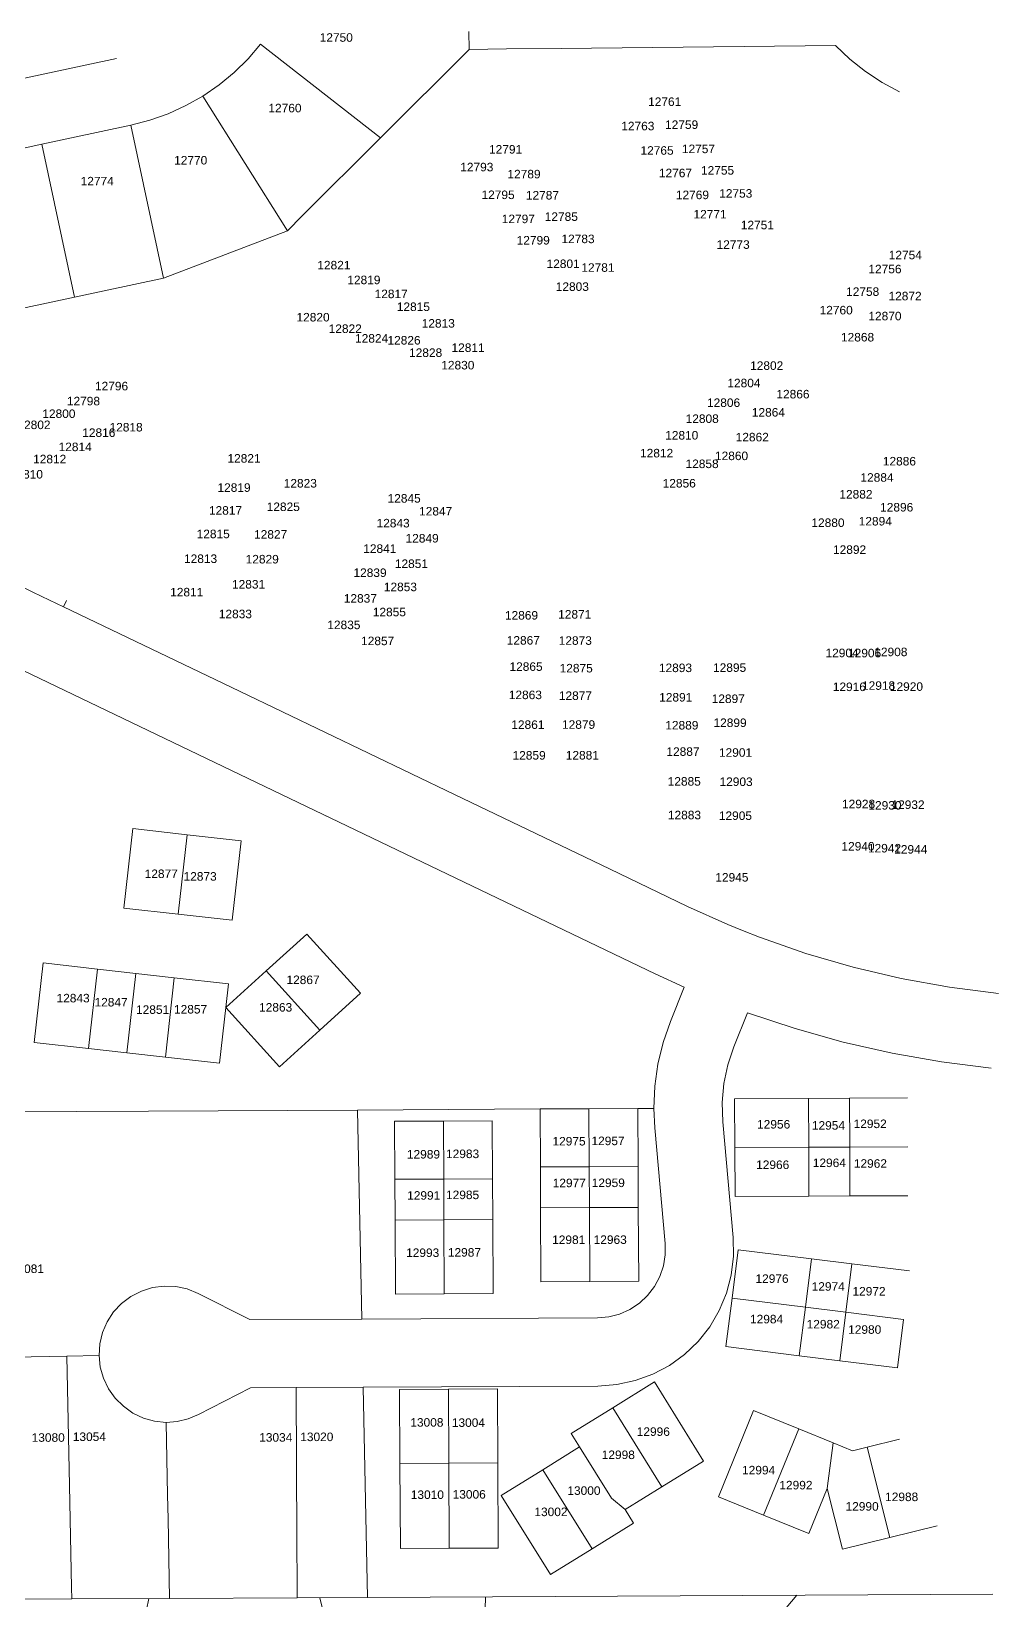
# Model space of a CAD drawing. Header units: feet. Extents: x 865220 to 2843873, y -2240498 to 972474.
# Drawn here: x 2840173 to 2841024, y 971089 to 972469 of the extents above; entities that cross this region are included whole.
import ezdxf
from ezdxf.enums import TextEntityAlignment as Align

# ---------------------------------------------------------------- set-up
doc = ezdxf.new("R2010")
doc.units = ezdxf.units.FT
doc.header["$LTSCALE"] = 0.015
doc.header["$MEASUREMENT"] = 0
doc.layers.add('Dakota County Addresses', color=7, linetype='Continuous', lineweight=5)
doc.layers.add('Dakota County Parcels', color=7, linetype='Continuous', lineweight=5)
doc.styles.add('Dimensions 100', font='arial.ttf')

# ---------------------------------------------------------------- blocks, each defined once
blk = doc.blocks.new('ACMAP_ANN_TEMPLATE_Dakota County Addresses')
at = {"layer": 'Dakota County Addresses', "style": 'Dimensions 100'}
blk.add_attdef('DakotaCountyAddress', text='', height=50, dxfattribs=at).set_placement((0, 0), align=Align.CENTER)

msp = doc.modelspace()

# ---------------------------------------------------------------- linework, layer by layer
at = {"layer": 'Dakota County Parcels', "lineweight": 5}
for p, q in [((2840558.2, 972453.5), (2840557.9, 972469.3)), ((2840374.8, 972458.2), (2840480.3, 972375.7)), ((2840480.3, 972375.7), (2840558.2, 972453.5)), ((2840558.2, 972453.5), (2840590.9, 972453.9)), ((2840590.9, 972453.9), (2840639, 972454.4)), ((2840639, 972454.4), (2840880.3, 972456.9)), ((2840143.7, 972423.1), (2840221.9, 972439.8)), ((2840221.9, 972439.8), (2840248.1, 972445.4)), ((2840324, 972412.4), (2840398.3, 972293.8)), ((2840182.4, 972370), (2840260.6, 972386.8)), ((2840260.6, 972386.8), (2840289.4, 972252.3)), ((2840104.2, 972353.2), (2840182.4, 972370)), ((2840182.4, 972370), (2840211.2, 972235.5)), ((2840411.4, 972306.9), (2840480.3, 972375.7)), ((2840289.4, 972252.3), (2840398.3, 972293.8)), ((2840398.3, 972293.8), (2840411.4, 972306.9)), ((2840211.2, 972235.5), (2840289.4, 972252.3)), ((2840133, 972218.8), (2840211.2, 972235.5)), ((2840145.4, 971990), (2840174.5, 971976)), ((2840201.5, 971963), (2840204.2, 971968.6)), ((2840201.5, 971963), (2840356.3, 971888.7)), ((2840116.8, 971930.5), (2840721.7, 971640)), ((2840356.3, 971888.7), (2840545.2, 971798)), ((2840545.2, 971798), (2840681.6, 971732.5)), ((2840254.5, 971698), (2840262.4, 971767.9)), ((2840262.4, 971767.9), (2840310.1, 971762.5)), ((2840302.2, 971692.6), (2840310.1, 971762.5)), ((2840310.1, 971762.5), (2840357.8, 971757.1)), ((2840349.9, 971687.2), (2840357.8, 971757.1)), ((2840681.6, 971732.5), (2840750.3, 971699.5)), ((2840254.5, 971698), (2840302.2, 971692.6)), ((2840302.2, 971692.6), (2840349.9, 971687.2)), ((2840750.3, 971699.5), (2840785.5, 971683.6)), ((2840379.7, 971642.7), (2840415.3, 971675)), ((2840415.3, 971675), (2840462.6, 971623)), ((2840175.7, 971579.8), (2840183.6, 971649.7)), ((2840183.6, 971649.7), (2840231.3, 971644.3)), ((2840223.4, 971574.4), (2840231.3, 971644.3)), ((2840231.3, 971644.3), (2840265.1, 971640.5)), ((2840257.2, 971570.6), (2840265.1, 971640.5)), ((2840265.1, 971640.5), (2840298.9, 971636.6)), ((2840291, 971566.8), (2840298.9, 971636.6)), ((2840298.9, 971636.6), (2840346.6, 971631.2)), ((2840344.2, 971610.5), (2840379.7, 971642.7)), ((2840344.2, 971610.5), (2840346.6, 971631.2)), ((2840379.7, 971642.7), (2840427, 971590.7)), ((2840721.7, 971640), (2840747.2, 971628.3)), ((2840427, 971590.7), (2840462.6, 971623)), ((2840735.2, 971598.3), (2840747.2, 971628.3)), ((2840338.7, 971561.4), (2840344.2, 971610.5)), ((2840344.2, 971610.5), (2840391.5, 971558.4)), ((2840790.9, 971576), (2840802.9, 971605.9)), ((2840391.5, 971558.4), (2840427, 971590.7)), ((2840175.7, 971579.8), (2840223.4, 971574.4)), ((2840223.4, 971574.4), (2840257.2, 971570.6)), ((2840257.2, 971570.6), (2840291, 971566.8)), ((2840291, 971566.8), (2840338.7, 971561.4)), ((2840460.1, 971520.3), (2840620.5, 971521.2)), ((2840620.5, 971521.2), (2840663.5, 971521.4)), ((2840620.8, 971470.2), (2840620.5, 971521.2)), ((2840663.5, 971521.4), (2840706.5, 971521.6)), ((2840663.7, 971470.4), (2840663.5, 971521.4)), ((2840706.5, 971521.6), (2840720.6, 971521.7)), ((2840706.7, 971470.6), (2840706.5, 971521.6)), ((2840720.6, 971521.7), (2840721.4, 971504.7)), ((2840791.6, 971530.2), (2840856.6, 971530.5)), ((2840791.8, 971487.2), (2840791.6, 971530.2)), ((2840856.6, 971530.5), (2840892.6, 971530.7)), ((2840856.8, 971487.5), (2840856.6, 971530.5)), ((2840892.6, 971530.7), (2840943.6, 971530.9)), ((2840892.8, 971487.7), (2840892.6, 971530.7)), ((2840463.9, 971336.4), (2840460.1, 971520.3)), ((2840492.6, 971510.4), (2840535.5, 971510.6)), ((2840492.8, 971459.4), (2840492.6, 971510.4)), ((2840535.5, 971510.6), (2840578.5, 971510.8)), ((2840535.8, 971459.6), (2840535.5, 971510.6)), ((2840578.8, 971459.8), (2840578.5, 971510.8)), ((2840790.3, 971408.1), (2840781.2, 971510)), ((2840730.5, 971402.8), (2840721.4, 971504.7)), ((2840721.4, 971504.7), (2840721.4, 971504.7)), ((2840791.8, 971487.2), (2840856.8, 971487.5)), ((2840792, 971444.2), (2840791.8, 971487.2)), ((2840856.8, 971487.5), (2840892.8, 971487.7)), ((2840857, 971444.5), (2840856.8, 971487.5)), ((2840892.8, 971487.7), (2840943.8, 971487.9)), ((2840893, 971444.7), (2840892.8, 971487.7)), ((2840620.8, 971470.2), (2840663.7, 971470.4)), ((2840620.9, 971434.2), (2840620.8, 971470.2)), ((2840663.7, 971470.4), (2840706.7, 971470.6)), ((2840663.9, 971434.4), (2840663.7, 971470.4)), ((2840706.9, 971434.6), (2840706.7, 971470.6)), ((2840492.8, 971459.4), (2840535.8, 971459.6)), ((2840493, 971423.4), (2840492.8, 971459.4)), ((2840535.8, 971459.6), (2840578.8, 971459.8)), ((2840536, 971423.6), (2840535.8, 971459.6)), ((2840579, 971423.9), (2840578.8, 971459.8)), ((2840792, 971444.2), (2840857, 971444.5)), ((2840857, 971444.5), (2840893, 971444.7)), ((2840893, 971444.7), (2840944, 971444.9)), ((2840536, 971423.6), (2840579, 971423.9)), ((2840579.3, 971358.9), (2840579, 971423.9)), ((2840620.9, 971434.2), (2840663.9, 971434.4)), ((2840621.3, 971369.2), (2840620.9, 971434.2)), ((2840663.9, 971434.4), (2840706.9, 971434.6)), ((2840664.3, 971369.4), (2840663.9, 971434.4)), ((2840707.3, 971369.6), (2840706.9, 971434.6)), ((2840493, 971423.4), (2840536, 971423.6)), ((2840493.3, 971358.4), (2840493, 971423.4)), ((2840536.3, 971358.6), (2840536, 971423.6)), ((2840789.3, 971354.7), (2840794.6, 971397.4)), ((2840794.6, 971397.4), (2840859.1, 971389.4)), ((2840853.8, 971346.8), (2840859.1, 971389.4)), ((2840859.1, 971389.4), (2840894.8, 971385)), ((2840889.5, 971342.3), (2840894.8, 971385)), ((2840894.8, 971385), (2840945.4, 971378.8)), ((2840621.3, 971369.2), (2840664.3, 971369.4)), ((2840664.3, 971369.4), (2840707.3, 971369.6)), ((2840319.8, 971359), (2840365.4, 971335.9)), ((2840493.3, 971358.4), (2840536.3, 971358.6)), ((2840536.3, 971358.6), (2840579.3, 971358.9)), ((2840784, 971312.1), (2840789.3, 971354.7)), ((2840789.3, 971354.7), (2840853.8, 971346.8)), ((2840848.5, 971304.1), (2840853.8, 971346.8)), ((2840853.8, 971346.8), (2840889.5, 971342.3)), ((2840884.2, 971299.7), (2840889.5, 971342.3)), ((2840889.5, 971342.3), (2840940.1, 971336.1)), ((2840365.4, 971335.9), (2840463.9, 971336.4)), ((2840671.1, 971337.4), (2840463.9, 971336.4)), ((2840940.1, 971336.1), (2840934.9, 971293.4)), ((2840157.5, 971302.8), (2840204.5, 971303.7)), ((2840232.7, 971304.3), (2840204.5, 971303.7)), ((2840848.5, 971304.1), (2840784, 971312.1)), ((2840884.2, 971299.7), (2840848.5, 971304.1)), ((2840934.9, 971293.4), (2840884.2, 971299.7)), ((2840320.3, 971252.3), (2840365.8, 971275.9)), ((2840365.8, 971275.9), (2840405.9, 971276.1)), ((2840405.9, 971276.1), (2840465.1, 971276.4)), ((2840465.1, 971276.4), (2840671.4, 971277.4)), ((2840468.8, 971091.5), (2840465.1, 971276.4)), ((2840497, 971274.4), (2840540, 971274.7)), ((2840497.3, 971209.4), (2840497, 971274.4)), ((2840540, 971274.7), (2840583, 971274.9)), ((2840540.3, 971209.7), (2840540, 971274.7)), ((2840583.3, 971209.9), (2840583, 971274.9)), ((2840684.4, 971258.4), (2840721, 971281.1)), ((2840764.2, 971211.4), (2840721, 971281.1)), ((2840647.9, 971235.8), (2840684.4, 971258.4)), ((2840684.4, 971258.4), (2840727.6, 971188.7)), ((2840808.1, 971255.9), (2840777.3, 971180)), ((2840848, 971239.8), (2840808.1, 971255.9)), ((2840647.9, 971235.8), (2840655.3, 971223.9)), ((2840848, 971239.8), (2840817.1, 971163.8)), ((2840878.2, 971227.5), (2840848, 971239.8)), ((2840936.7, 971230.8), (2840908.3, 971223.7)), ((2840655.3, 971223.9), (2840623, 971203.8)), ((2840655.3, 971223.9), (2840683.2, 971178.8)), ((2840873.1, 971187.3), (2840878.2, 971227.5)), ((2840895.4, 971220.5), (2840878.2, 971227.5)), ((2840908.3, 971223.7), (2840895.4, 971220.5)), ((2840908.3, 971223.7), (2840928.1, 971144.1)), ((2840497.3, 971209.4), (2840540.3, 971209.7)), ((2840497.7, 971134.5), (2840497.3, 971209.4)), ((2840540.3, 971209.7), (2840583.3, 971209.9)), ((2840540.7, 971134.7), (2840540.3, 971209.7)), ((2840583.7, 971134.9), (2840583.3, 971209.9)), ((2840586.4, 971181.2), (2840623, 971203.8)), ((2840623, 971203.8), (2840666.2, 971134.2)), ((2840727.6, 971188.7), (2840764.2, 971211.4)), ((2840586.4, 971181.2), (2840629.6, 971111.5)), ((2840683.2, 971178.8), (2840695.3, 971168.7)), ((2840727.6, 971188.7), (2840695.3, 971168.7)), ((2840777.3, 971180), (2840817.1, 971163.8)), ((2840857, 971147.6), (2840873.1, 971187.3)), ((2840873.1, 971187.3), (2840886.4, 971133.8)), ((2840702.7, 971156.8), (2840695.3, 971168.7)), ((2840817.1, 971163.8), (2840857, 971147.6)), ((2840666.2, 971134.2), (2840702.7, 971156.8)), ((2840928.1, 971144.1), (2840969.8, 971154.5)), ((2840497.7, 971134.5), (2840540.7, 971134.7)), ((2840540.7, 971134.7), (2840583.7, 971134.9)), ((2840629.6, 971111.5), (2840666.2, 971134.2)), ((2840886.4, 971133.8), (2840928.1, 971144.1)), ((2840468.8, 971091.5), (2841018.6, 971094.3)), ((2840161.8, 971089.9), (2840208.8, 971090.1)), ((2840208.8, 971090.1), (2840294.8, 971090.6)), ((2840276.4, 971090.5), (2840272.3, 971070.7)), ((2840294.8, 971090.6), (2840406.8, 971091.1)), ((2840406.8, 971091.1), (2840468.8, 971091.5))]:
    msp.add_line(p, q, dxfattribs=at)
for points in [[(2840324, 972412.4), (2840338.2, 972422.2), (2840351.4, 972433.1), (2840363.7, 972445.2), (2840374.8, 972458.2)], [(2840880.3, 972456.9), (2840893, 972444.9), (2840906.7, 972434), (2840921.3, 972424.4), (2840936.7, 972416)], [(2840260.6, 972386.8), (2840277.3, 972391.1), (2840293.5, 972396.8), (2840309.1, 972404), (2840324, 972412.4)], [(2840174.5, 971976), (2840189.1, 971969), (2840201.5, 971963)], [(2840785.5, 971683.6), (2840798.4, 971678.3), (2840813.4, 971672.4)], [(2840813.4, 971672.4), (2840854.3, 971658.1), (2840895.9, 971645.9), (2840938.1, 971636), (2840980.7, 971628.3), (2841023.7, 971622.8)], [(2840802.9, 971605.9), (2840844.7, 971591.9), (2840887.1, 971580), (2840930, 971570.2), (2840973.4, 971562.6), (2841017.2, 971557.1)], [(2840735.2, 971598.3), (2840728.8, 971579.8), (2840724.2, 971560.7), (2840721.5, 971541.3), (2840720.6, 971521.7)], [(2840790.9, 971576), (2840785.6, 971560), (2840782.1, 971543.6), (2840780.7, 971526.8), (2840781.2, 971510)], [(2840149.1, 971518.7), (2840276.1, 971519.4), (2840460.1, 971520.3)], [(2840730.5, 971402.8), (2840730.6, 971392.8), (2840729, 971383.1), (2840725.8, 971373.7), (2840721.2, 971364.9), (2840715.1, 971357.1), (2840707.9, 971350.3), (2840699.6, 971344.8), (2840690.5, 971340.8), (2840680.9, 971338.3), (2840671.1, 971337.4)], [(2840790.3, 971408.1), (2840790.6, 971391.6), (2840788.7, 971375.1), (2840784.5, 971359.2), (2840778.1, 971343.9), (2840769.8, 971329.6), (2840759.5, 971316.7), (2840747.6, 971305.2), (2840734.2, 971295.6), (2840719.6, 971287.8), (2840704, 971282.2), (2840687.9, 971278.7), (2840671.4, 971277.4)], [(2840319.8, 971359), (2840310.2, 971362.9), (2840300.2, 971365), (2840289.9, 971365.4), (2840279.7, 971364.1), (2840269.9, 971361), (2840260.7, 971356.3), (2840252.5, 971350.1), (2840245.5, 971342.6), (2840239.9, 971334), (2840235.8, 971324.6), (2840233.3, 971314.6), (2840232.7, 971304.3)], [(2840208.8, 971090.1), (2840208.6, 971100.1), (2840206.8, 971189.8), (2840204.5, 971303.7)], [(2840232.7, 971304.3), (2840233.7, 971294.1), (2840236.5, 971284.3), (2840240.9, 971275.1), (2840246.8, 971266.8), (2840254.1, 971259.6), (2840262.4, 971253.7), (2840271.7, 971249.3), (2840281.5, 971246.6), (2840291.7, 971245.5)], [(2840406.8, 971091.1), (2840406.8, 971101.1), (2840406.5, 971142), (2840405.9, 971276.1)], [(2840291.7, 971245.5), (2840301.5, 971246.2), (2840311.2, 971248.5), (2840320.3, 971252.3)], [(2840294.8, 971090.6), (2840293.4, 971160.5), (2840293, 971181.3), (2840291.7, 971245.5)], [(2840613.4, 970816.3), (2840683.4, 970899.6), (2840846.3, 971093.4)], [(2840427, 971091.2), (2840468.8, 970921.1), (2840492.9, 970823.2)], [(2840572.5, 971092), (2840568.3, 970938), (2840565.4, 970830.9)]]:
    msp.add_lwpolyline(points, dxfattribs=at)

# ---------------------------------------------------------------- block references
at = {"layer": 'Dakota County Addresses', "lineweight": 5, "xscale": 0.15, "yscale": 0.15, "zscale": 0.15}
for p, values in [((2840441.3, 972460.2), {'DakotaCountyAddress': '12750'}), ((2840396.2, 972398.1), {'DakotaCountyAddress': '12760'}), ((2840730.1, 972403.7), {'DakotaCountyAddress': '12761'}), ((2840745, 972383.5), {'DakotaCountyAddress': '12759'}), ((2840706.5, 972382.3), {'DakotaCountyAddress': '12763'}), ((2840590.2, 972361.8), {'DakotaCountyAddress': '12791'}), ((2840723.4, 972360.8), {'DakotaCountyAddress': '12765'}), ((2840759.8, 972362.2), {'DakotaCountyAddress': '12757'}), ((2840313.3, 972352.2), {'DakotaCountyAddress': '12770'}), ((2840564.9, 972346.2), {'DakotaCountyAddress': '12793'}), ((2840776.6, 972343.3), {'DakotaCountyAddress': '12755'}), ((2840231.1, 972333.8), {'DakotaCountyAddress': '12774'}), ((2840606.4, 972340), {'DakotaCountyAddress': '12789'}), ((2840739.6, 972341), {'DakotaCountyAddress': '12767'}), ((2840583.6, 972321.8), {'DakotaCountyAddress': '12795'}), ((2840622.6, 972321.4), {'DakotaCountyAddress': '12787'}), ((2840754.5, 972321.7), {'DakotaCountyAddress': '12769'}), ((2840792.6, 972323), {'DakotaCountyAddress': '12753'}), ((2840601.4, 972300.6), {'DakotaCountyAddress': '12797'}), ((2840639.2, 972302.6), {'DakotaCountyAddress': '12785'}), ((2840770, 972304.7), {'DakotaCountyAddress': '12771'}), ((2840811.6, 972295.2), {'DakotaCountyAddress': '12751'}), ((2840614.5, 972281.8), {'DakotaCountyAddress': '12799'}), ((2840653.9, 972283), {'DakotaCountyAddress': '12783'}), ((2840790.3, 972278), {'DakotaCountyAddress': '12773'}), ((2840439.2, 972259.9), {'DakotaCountyAddress': '12821'}), ((2840640.8, 972261.1), {'DakotaCountyAddress': '12801'}), ((2840941.7, 972268.8), {'DakotaCountyAddress': '12754'}), ((2840465.6, 972246.9), {'DakotaCountyAddress': '12819'}), ((2840671.4, 972257.8), {'DakotaCountyAddress': '12781'}), ((2840923.8, 972256.5), {'DakotaCountyAddress': '12756'}), ((2840489.6, 972234.6), {'DakotaCountyAddress': '12817'}), ((2840648.9, 972241), {'DakotaCountyAddress': '12803'}), ((2840904.2, 972236.6), {'DakotaCountyAddress': '12758'}), ((2840941.5, 972232.7), {'DakotaCountyAddress': '12872'}), ((2840509.1, 972223.3), {'DakotaCountyAddress': '12815'}), ((2840880.9, 972220.3), {'DakotaCountyAddress': '12760'}), ((2840420.9, 972214.1), {'DakotaCountyAddress': '12820'}), ((2840449.2, 972204), {'DakotaCountyAddress': '12822'}), ((2840531, 972208.7), {'DakotaCountyAddress': '12813'}), ((2840923.8, 972215.1), {'DakotaCountyAddress': '12870'}), ((2840472.4, 972195.5), {'DakotaCountyAddress': '12824'}), ((2840500.9, 972193.8), {'DakotaCountyAddress': '12826'}), ((2840899.7, 972196.5), {'DakotaCountyAddress': '12868'}), ((2840519.9, 972182.9), {'DakotaCountyAddress': '12828'}), ((2840557.2, 972187.3), {'DakotaCountyAddress': '12811'}), ((2840548.2, 972171.9), {'DakotaCountyAddress': '12830'}), ((2840819.8, 972171.5), {'DakotaCountyAddress': '12802'}), ((2840243.7, 972153.5), {'DakotaCountyAddress': '12796'}), ((2840799.8, 972156.2), {'DakotaCountyAddress': '12804'}), ((2840219, 972140.3), {'DakotaCountyAddress': '12798'}), ((2840781.9, 972138.9), {'DakotaCountyAddress': '12806'}), ((2840842.9, 972146.4), {'DakotaCountyAddress': '12866'}), ((2840197.4, 972129.2), {'DakotaCountyAddress': '12800'}), ((2840763.1, 972124.8), {'DakotaCountyAddress': '12808'}), ((2840821.3, 972130.4), {'DakotaCountyAddress': '12864'}), ((2840175.5, 972119.4), {'DakotaCountyAddress': '12802'}), ((2840232.5, 972112.5), {'DakotaCountyAddress': '12816'}), ((2840256.5, 972117.3), {'DakotaCountyAddress': '12818'}), ((2840745.1, 972110.2), {'DakotaCountyAddress': '12810'}), ((2840807.1, 972108.6), {'DakotaCountyAddress': '12862'}), ((2840211.7, 972100), {'DakotaCountyAddress': '12814'}), ((2840723, 972094.5), {'DakotaCountyAddress': '12812'}), ((2840189.3, 972089.3), {'DakotaCountyAddress': '12812'}), ((2840360.2, 972089.9), {'DakotaCountyAddress': '12821'}), ((2840763, 972085.1), {'DakotaCountyAddress': '12858'}), ((2840788.9, 972092.1), {'DakotaCountyAddress': '12860'}), ((2840936.5, 972087.4), {'DakotaCountyAddress': '12886'}), ((2840168.8, 972075.9), {'DakotaCountyAddress': '12810'}), ((2840409.7, 972068), {'DakotaCountyAddress': '12823'}), ((2840742.9, 972068), {'DakotaCountyAddress': '12856'}), ((2840916.8, 972073.1), {'DakotaCountyAddress': '12884'}), ((2840351.4, 972064.2), {'DakotaCountyAddress': '12819'}), ((2840501, 972054.7), {'DakotaCountyAddress': '12845'}), ((2840898.3, 972058.3), {'DakotaCountyAddress': '12882'}), ((2840343.9, 972044.1), {'DakotaCountyAddress': '12817'}), ((2840394.7, 972047.3), {'DakotaCountyAddress': '12825'}), ((2840528.7, 972043.4), {'DakotaCountyAddress': '12847'}), ((2840934.1, 972046.9), {'DakotaCountyAddress': '12896'}), ((2840491.3, 972032.9), {'DakotaCountyAddress': '12843'}), ((2840873.7, 972033.3), {'DakotaCountyAddress': '12880'}), ((2840915.3, 972034.6), {'DakotaCountyAddress': '12894'}), ((2840333.1, 972023.4), {'DakotaCountyAddress': '12815'}), ((2840383.6, 972023), {'DakotaCountyAddress': '12827'}), ((2840479.6, 972010.5), {'DakotaCountyAddress': '12841'}), ((2840516.8, 972019.6), {'DakotaCountyAddress': '12849'}), ((2840322, 972001.6), {'DakotaCountyAddress': '12813'}), ((2840376.2, 972001.2), {'DakotaCountyAddress': '12829'}), ((2840507.4, 971997.2), {'DakotaCountyAddress': '12851'}), ((2840892.7, 972009.6), {'DakotaCountyAddress': '12892'}), ((2840471, 971989.3), {'DakotaCountyAddress': '12839'}), ((2840309.8, 971972.2), {'DakotaCountyAddress': '12811'}), ((2840364.2, 971979.1), {'DakotaCountyAddress': '12831'}), ((2840497.7, 971976.8), {'DakotaCountyAddress': '12853'}), ((2840462.5, 971966.7), {'DakotaCountyAddress': '12837'}), ((2840488, 971954.7), {'DakotaCountyAddress': '12855'}), ((2840352.6, 971953), {'DakotaCountyAddress': '12833'}), ((2840448, 971943.4), {'DakotaCountyAddress': '12835'}), ((2840604.2, 971951.8), {'DakotaCountyAddress': '12869'}), ((2840651, 971952.7), {'DakotaCountyAddress': '12871'}), ((2840477.7, 971929.3), {'DakotaCountyAddress': '12857'}), ((2840605.8, 971929.8), {'DakotaCountyAddress': '12867'}), ((2840651.5, 971929.6), {'DakotaCountyAddress': '12873'}), ((2840886.1, 971918.7), {'DakotaCountyAddress': '12904'}), ((2840905.9, 971918.6), {'DakotaCountyAddress': '12906'}), ((2840929, 971919.6), {'DakotaCountyAddress': '12908'}), ((2840608.2, 971906.7), {'DakotaCountyAddress': '12865'}), ((2840652.3, 971905.3), {'DakotaCountyAddress': '12875'}), ((2840739.6, 971905.6), {'DakotaCountyAddress': '12893'}), ((2840787.2, 971905.8), {'DakotaCountyAddress': '12895'}), ((2840892.5, 971888.9), {'DakotaCountyAddress': '12916'}), ((2840918.2, 971890), {'DakotaCountyAddress': '12918'}), ((2840942.7, 971889.1), {'DakotaCountyAddress': '12920'}), ((2840607.6, 971881.8), {'DakotaCountyAddress': '12863'}), ((2840651.6, 971881.1), {'DakotaCountyAddress': '12877'}), ((2840739.8, 971879.7), {'DakotaCountyAddress': '12891'}), ((2840786, 971878.4), {'DakotaCountyAddress': '12897'}), ((2840609.8, 971855.6), {'DakotaCountyAddress': '12861'}), ((2840654.4, 971855.7), {'DakotaCountyAddress': '12879'}), ((2840745.2, 971855.1), {'DakotaCountyAddress': '12889'}), ((2840787.6, 971857.3), {'DakotaCountyAddress': '12899'}), ((2840746.2, 971831.9), {'DakotaCountyAddress': '12887'}), ((2840792.4, 971831.1), {'DakotaCountyAddress': '12901'}), ((2840610.9, 971828.6), {'DakotaCountyAddress': '12859'}), ((2840657.7, 971828.7), {'DakotaCountyAddress': '12881'}), ((2840747.3, 971805.7), {'DakotaCountyAddress': '12885'}), ((2840792.9, 971805.4), {'DakotaCountyAddress': '12903'}), ((2840747.5, 971776.1), {'DakotaCountyAddress': '12883'}), ((2840792.3, 971775.5), {'DakotaCountyAddress': '12905'}), ((2840900.6, 971785.8), {'DakotaCountyAddress': '12928'}), ((2840923.8, 971784.6), {'DakotaCountyAddress': '12930'}), ((2840944.1, 971785.2), {'DakotaCountyAddress': '12932'}), ((2840900.1, 971748.6), {'DakotaCountyAddress': '12940'}), ((2840923.4, 971746.9), {'DakotaCountyAddress': '12942'}), ((2840946.5, 971745.9), {'DakotaCountyAddress': '12944'}), ((2840287.4, 971724.4), {'DakotaCountyAddress': '12877'}), ((2840321.6, 971722.1), {'DakotaCountyAddress': '12873'}), ((2840789.2, 971721.3), {'DakotaCountyAddress': '12945'}), ((2840412.1, 971631.1), {'DakotaCountyAddress': '12867'}), ((2840209.9, 971615), {'DakotaCountyAddress': '12843'}), ((2840243.3, 971611.4), {'DakotaCountyAddress': '12847'}), ((2840279.8, 971604.9), {'DakotaCountyAddress': '12851'}), ((2840313.2, 971605.2), {'DakotaCountyAddress': '12857'}), ((2840388, 971606.9), {'DakotaCountyAddress': '12863'}), ((2840825.9, 971504), {'DakotaCountyAddress': '12956'}), ((2840874.1, 971503), {'DakotaCountyAddress': '12954'}), ((2840910.8, 971504.4), {'DakotaCountyAddress': '12952'}), ((2840646, 971489.1), {'DakotaCountyAddress': '12975'}), ((2840680.3, 971489.4), {'DakotaCountyAddress': '12957'}), ((2840518, 971477.6), {'DakotaCountyAddress': '12989'}), ((2840552.4, 971478), {'DakotaCountyAddress': '12983'}), ((2840825.1, 971468.4), {'DakotaCountyAddress': '12966'}), ((2840874.9, 971470.1), {'DakotaCountyAddress': '12964'}), ((2840911, 971469.5), {'DakotaCountyAddress': '12962'}), ((2840646.2, 971452.4), {'DakotaCountyAddress': '12977'}), ((2840680.5, 971452.5), {'DakotaCountyAddress': '12959'}), ((2840518.2, 971441.4), {'DakotaCountyAddress': '12991'}), ((2840552.4, 971441.9), {'DakotaCountyAddress': '12985'}), ((2840645.7, 971402.4), {'DakotaCountyAddress': '12981'}), ((2840682.2, 971402.5), {'DakotaCountyAddress': '12963'}), ((2840517.3, 971391), {'DakotaCountyAddress': '12993'}), ((2840554, 971391.3), {'DakotaCountyAddress': '12987'}), ((2840169.7, 971376.9), {'DakotaCountyAddress': '13081'}), ((2840824.5, 971368.2), {'DakotaCountyAddress': '12976'}), ((2840873.9, 971361.3), {'DakotaCountyAddress': '12974'}), ((2840909.8, 971357.1), {'DakotaCountyAddress': '12972'}), ((2840819.7, 971332.6), {'DakotaCountyAddress': '12984'}), ((2840869.5, 971328.1), {'DakotaCountyAddress': '12982'}), ((2840906, 971323.4), {'DakotaCountyAddress': '12980'}), ((2840521, 971241.7), {'DakotaCountyAddress': '13008'}), ((2840557.5, 971241.5), {'DakotaCountyAddress': '13004'}), ((2840188, 971228.4), {'DakotaCountyAddress': '13080'}), ((2840224.2, 971229.1), {'DakotaCountyAddress': '13054'}), ((2840388.1, 971228.5), {'DakotaCountyAddress': '13034'}), ((2840424.2, 971229), {'DakotaCountyAddress': '13020'}), ((2840720.1, 971233.6), {'DakotaCountyAddress': '12996'}), ((2840689.3, 971213.2), {'DakotaCountyAddress': '12998'}), ((2840812.7, 971199.7), {'DakotaCountyAddress': '12994'}), ((2840659.1, 971181.7), {'DakotaCountyAddress': '13000'}), ((2840845.5, 971186.5), {'DakotaCountyAddress': '12992'}), ((2840521.4, 971178.1), {'DakotaCountyAddress': '13010'}), ((2840558.2, 971178.4), {'DakotaCountyAddress': '13006'}), ((2840903.7, 971167.8), {'DakotaCountyAddress': '12990'}), ((2840938.5, 971176.2), {'DakotaCountyAddress': '12988'}), ((2840630.1, 971163), {'DakotaCountyAddress': '13002'})]:
    msp.add_blockref('ACMAP_ANN_TEMPLATE_Dakota County Addresses', p, dxfattribs=at).add_auto_attribs(values)

doc.saveas('drawing.dxf')
